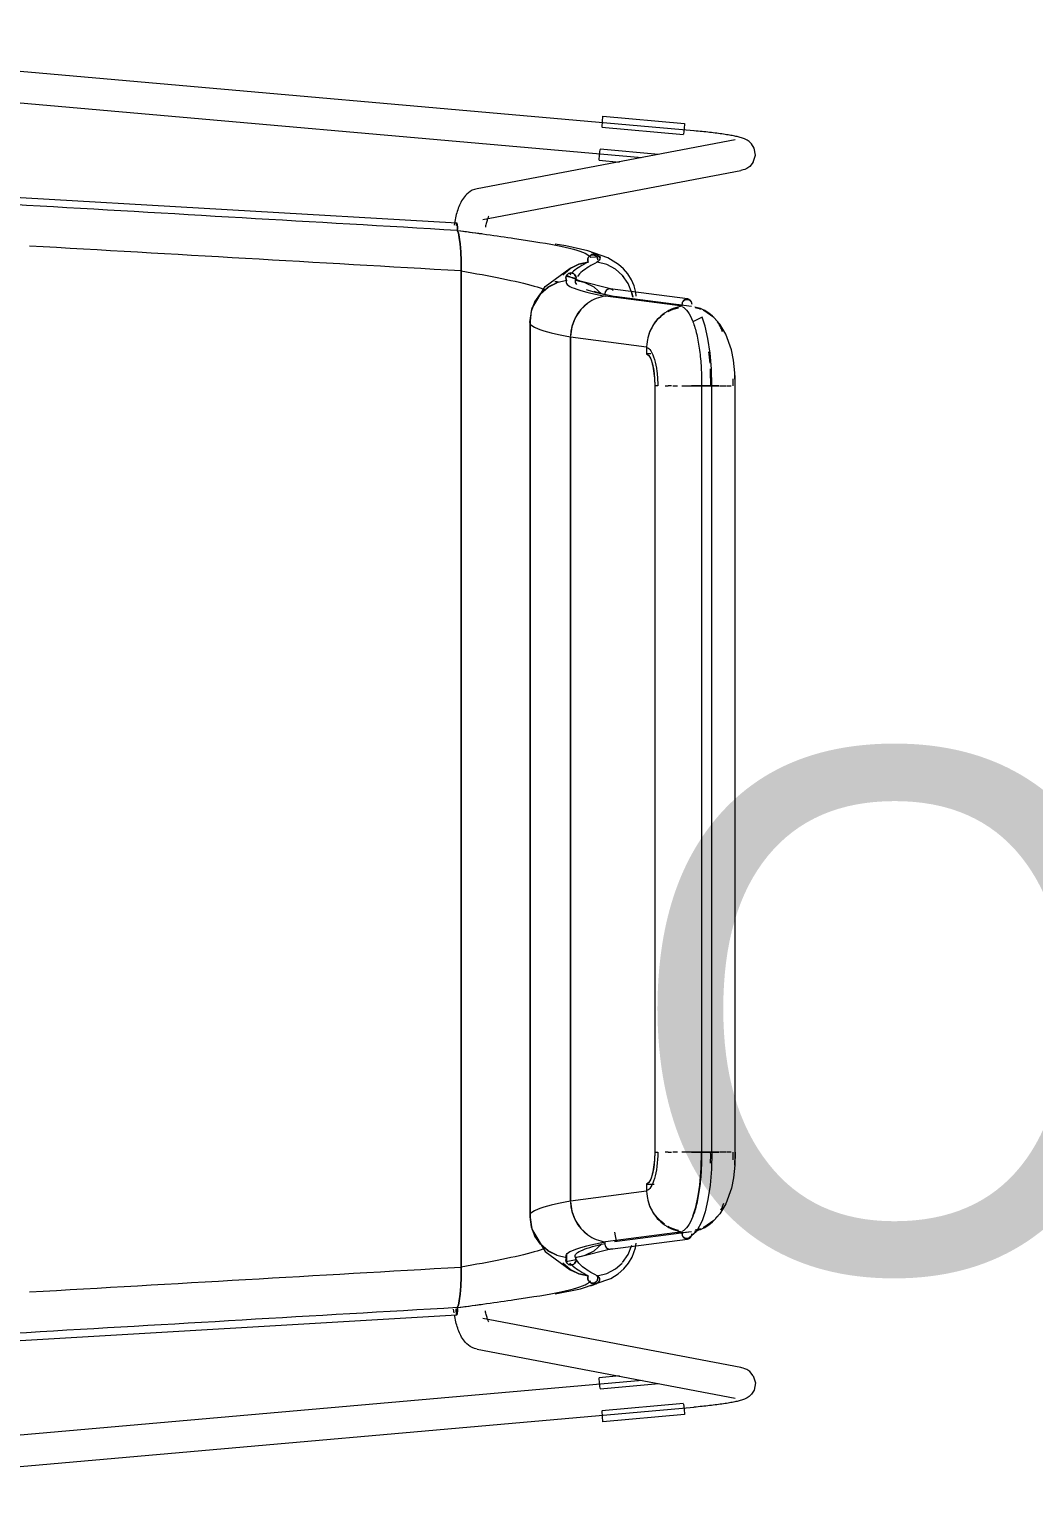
# Model space of a CAD drawing. Header units: millimetres. Extents: x 155927 to 317870, y -36033 to 97293.
# Drawn here: x 163371 to 163757, y 31252 to 31821 of the extents above; entities that cross this region are included whole.
import ezdxf

# ---------------------------------------------------------------- set-up
doc = ezdxf.new("R2010")
doc.units = ezdxf.units.MM
doc.header["$MEASUREMENT"] = 0
doc.layers.add('A-AREA-IDEN', color=7, linetype='CONTINUOUS', lineweight=9)
doc.layers.add('I-FURN', color=8, linetype='CONTINUOUS', lineweight=9)
doc.styles.add('Century Gothic', font='GOTHIC.TTF', dxfattribs={"height": 200})

msp = doc.modelspace()

# ---------------------------------------------------------------- linework, layer by layer
at = {"layer": 'I-FURN'}
for p, q in [((163626.54, 31782.5), (163183.22, 31821.44)), ((163182.17, 31809.49), (163606.51, 31772.21)), ((163591.16, 31783.96), (163591.34, 31786.03)), ((163591.34, 31786.03), (163591.52, 31788.07)), ((163591.52, 31788.07), (163622.93, 31785.31)), ((163622.93, 31785.31), (163622.75, 31783.27)), ((163642.39, 31779.02), (163543.1, 31760.2)), ((163591.15, 31783.84), (163622.56, 31781.08)), ((163622.75, 31783.27), (163622.57, 31781.2)), ((163626.7, 31782.48), (163626.54, 31782.5)), ((163627.45, 31782.41), (163626.7, 31782.48)), ((163628.2, 31782.34), (163627.45, 31782.41)), ((163628.95, 31782.27), (163628.2, 31782.34)), ((163629.69, 31782.2), (163628.95, 31782.27)), ((163630.43, 31782.12), (163629.69, 31782.2)), ((163631.16, 31782.04), (163630.43, 31782.12)), ((163631.89, 31781.96), (163631.16, 31782.04)), ((163632.61, 31781.88), (163631.89, 31781.96)), ((163633.32, 31781.8), (163632.61, 31781.88)), ((163634.01, 31781.71), (163633.32, 31781.8)), ((163634.7, 31781.63), (163634.01, 31781.71)), ((163635.38, 31781.54), (163634.7, 31781.63)), ((163636.04, 31781.45), (163635.38, 31781.54)), ((163636.69, 31781.37), (163636.04, 31781.45)), ((163637.32, 31781.28), (163636.69, 31781.37)), ((163637.94, 31781.19), (163637.32, 31781.28)), ((163638.55, 31781.09), (163637.94, 31781.19)), ((163639.13, 31781), (163638.55, 31781.09)), ((163639.7, 31780.91), (163639.13, 31781)), ((163640.25, 31780.82), (163639.7, 31780.91)), ((163640.79, 31780.72), (163640.25, 31780.82)), ((163641.3, 31780.63), (163640.79, 31780.72)), ((163641.8, 31780.53), (163641.3, 31780.63)), ((163642.27, 31780.44), (163641.8, 31780.53)), ((163642.73, 31780.34), (163642.27, 31780.44)), ((163643.18, 31780.24), (163642.73, 31780.34)), ((163643.6, 31780.14), (163643.18, 31780.24)), ((163644.02, 31780.04), (163643.6, 31780.14)), ((163644.42, 31779.93), (163644.02, 31780.04)), ((163644.81, 31779.82), (163644.42, 31779.93)), ((163645.21, 31779.69), (163644.81, 31779.82)), ((163645.61, 31779.55), (163645.21, 31779.69)), ((163646.04, 31779.38), (163645.61, 31779.55)), ((163646.52, 31779.17), (163646.04, 31779.38)), ((163647.08, 31778.86), (163646.52, 31779.17)), ((163647.78, 31778.38), (163647.08, 31778.86)), ((163590.03, 31771.16), (163590.21, 31773.2)), ((163590.21, 31773.2), (163590.39, 31775.27)), ((163612.89, 31773.42), (163590.41, 31775.39)), ((163648.69, 31777.53), (163647.78, 31778.38)), ((163649.73, 31775.87), (163648.69, 31777.53)), ((163649.38, 31770.36), (163650.21, 31773.11)), ((163650.21, 31773.11), (163649.73, 31775.87)), ((163545.33, 31748.41), (163644.62, 31767.23)), ((163590.03, 31771.16), (163597.93, 31770.47)), ((163645.04, 31767.31), (163644.62, 31767.23)), ((163645.55, 31767.45), (163645.04, 31767.31)), ((163646.17, 31767.66), (163645.55, 31767.45)), ((163646.97, 31768.04), (163646.17, 31767.66)), ((163648.06, 31768.79), (163646.97, 31768.04)), ((163649.38, 31770.36), (163648.06, 31768.79)), ((163203.34, 31766.3), (163535.25, 31747.01)), ((163537.41, 31756.03), (163537.08, 31755.49)), ((163537.77, 31756.57), (163537.41, 31756.03)), ((163538.17, 31757.1), (163537.77, 31756.57)), ((163538.62, 31757.63), (163538.17, 31757.1)), ((163539.14, 31758.15), (163538.62, 31757.63)), ((163539.73, 31758.66), (163539.14, 31758.15)), ((163540.42, 31759.14), (163539.73, 31758.66)), ((163541.21, 31759.58), (163540.42, 31759.14)), ((163542.11, 31759.94), (163541.21, 31759.58)), ((163543.1, 31760.2), (163542.11, 31759.94)), ((163535.06, 31750.25), (163534.9, 31749.6)), ((163535.23, 31750.88), (163535.06, 31750.25)), ((163535.41, 31751.49), (163535.23, 31750.88)), ((163535.61, 31752.1), (163535.41, 31751.49)), ((163535.81, 31752.69), (163535.61, 31752.1)), ((163536.03, 31753.27), (163535.81, 31752.69)), ((163536.27, 31753.84), (163536.03, 31753.27)), ((163536.52, 31754.4), (163536.27, 31753.84)), ((163536.79, 31754.95), (163536.52, 31754.4)), ((163537.08, 31755.49), (163536.79, 31754.95)), ((163534.34, 31746.91), (163534.22, 31746.2)), ((163534.47, 31747.6), (163534.34, 31746.91)), ((163534.6, 31748.28), (163534.47, 31747.6)), ((163534.74, 31748.95), (163534.6, 31748.28)), ((163534.9, 31749.6), (163534.74, 31748.95)), ((163535.07, 31746.1), (163535.1, 31746.48)), ((163535.1, 31746.47), (163535.07, 31746.09)), ((163535.1, 31746.48), (163535.15, 31746.77)), ((163535.15, 31746.76), (163535.1, 31746.47)), ((163535.25, 31747.01), (163535.2, 31746.95)), ((163535.2, 31746.95), (163535.25, 31747.01)), ((163535.35, 31746.75), (163535.4, 31746.45)), ((163535.4, 31746.44), (163535.35, 31746.74)), ((163535.4, 31746.45), (163535.43, 31746.06)), ((163535.43, 31746.06), (163535.4, 31746.44)), ((163535.45, 31745.6), (163535.43, 31746.06)), ((163535.43, 31746.06), (163535.45, 31745.61)), ((163535.46, 31744.62), (163535.44, 31744.14)), ((163535.44, 31744.14), (163535.46, 31744.61)), ((163535.45, 31745.61), (163535.46, 31745.11)), ((163535.46, 31745.11), (163535.45, 31745.6)), ((163535.46, 31744.61), (163535.46, 31745.11)), ((163535.46, 31745.11), (163535.46, 31744.62)), ((163546.35, 31745.86), (163546.26, 31745.37)), ((163546.46, 31746.33), (163546.35, 31745.86)), ((163546.56, 31746.78), (163546.46, 31746.33)), ((163546.67, 31747.2), (163546.56, 31746.78)), ((163546.77, 31747.59), (163546.67, 31747.2)), ((163546.88, 31747.96), (163546.77, 31747.59)), ((163546.99, 31748.3), (163546.88, 31747.96)), ((163547.09, 31748.6), (163546.99, 31748.3)), ((163547.2, 31748.87), (163547.09, 31748.6)), ((163547.29, 31749.1), (163547.2, 31748.87)), ((163547.38, 31749.29), (163547.29, 31749.1)), ((163547.45, 31749.45), (163547.38, 31749.29)), ((163547.5, 31749.53), (163547.45, 31749.45)), ((163547.54, 31749.61), (163547.5, 31749.53)), ((163547.56, 31749.63), (163547.54, 31749.61)), ((163535.44, 31744.14), (163535.84, 31743.24)), ((163535.84, 31743.24), (163535.44, 31744.14)), ((163535.84, 31743.24), (163536.2, 31741.5)), ((163536.2, 31741.49), (163535.84, 31743.24)), ((163536.2, 31741.5), (163536.51, 31739.03)), ((163536.52, 31739), (163536.2, 31741.49)), ((163536.52, 31739), (163536.75, 31735.94)), ((163536.76, 31735.9), (163536.52, 31739)), ((163577.23, 31738.17), (163573.16, 31738.9)), ((163536.75, 31735.9), (163536.91, 31732.42)), ((163536.91, 31732.36), (163536.76, 31735.9)), ((163585.75, 31736.28), (163577.23, 31738.17)), ((163585.67, 31732.92), (163585.76, 31733.41)), ((163585.76, 31733.41), (163585.67, 31732.92)), ((163585.7, 31732.42), (163585.67, 31732.92)), ((163585.67, 31732.92), (163585.7, 31732.42)), ((163593.38, 31733.6), (163585.75, 31736.28)), ((163585.76, 31733.41), (163585.97, 31733.86)), ((163585.97, 31733.86), (163585.76, 31733.41)), ((163585.97, 31733.86), (163586.28, 31734.24)), ((163586.28, 31734.24), (163585.97, 31733.86)), ((163586.28, 31734.24), (163586.69, 31734.53)), ((163586.69, 31734.53), (163586.28, 31734.24)), ((163586.69, 31734.53), (163587.15, 31734.71)), ((163587.15, 31734.71), (163586.69, 31734.53)), ((163590.58, 31733.97), (163586.73, 31733.78)), ((163587.15, 31734.71), (163587.63, 31734.77)), ((163587.63, 31734.77), (163587.15, 31734.71)), ((163587.63, 31734.77), (163588.12, 31734.69)), ((163588.12, 31734.7), (163587.63, 31734.77)), ((163588.57, 31734.5), (163588.12, 31734.7)), ((163588.12, 31734.69), (163588.57, 31734.5)), ((163588.57, 31734.5), (163588.96, 31734.2)), ((163588.97, 31734.2), (163588.57, 31734.5)), ((163588.96, 31734.2), (163589.27, 31733.81)), ((163589.27, 31733.81), (163588.97, 31734.2)), ((163589.27, 31733.81), (163589.47, 31733.36)), ((163589.47, 31733.36), (163589.27, 31733.81)), ((163589.47, 31733.36), (163589.54, 31732.86)), ((163589.54, 31732.87), (163589.47, 31733.36)), ((163590.26, 31732.8), (163590.58, 31733.97)), ((163597.49, 31731.1), (163593.38, 31733.6)), ((163536.91, 31732.36), (163536.97, 31728.67)), ((163536.97, 31728.59), (163536.91, 31732.36)), ((163536.97, 31345.19), (163536.97, 31728.59)), ((163536.97, 31728.59), (163536.97, 31345.19)), ((163569.3, 31722.59), (163578.84, 31729.57)), ((163578.91, 31729.52), (163576.07, 31727.12)), ((163576.07, 31727.12), (163578.91, 31729.51)), ((163577.86, 31727.23), (163577.54, 31726.85)), ((163577.55, 31726.84), (163577.86, 31727.23)), ((163577.86, 31727.23), (163578.26, 31727.52)), ((163578.26, 31727.52), (163577.86, 31727.23)), ((163578.26, 31727.52), (163578.72, 31727.71)), ((163578.72, 31727.71), (163578.26, 31727.52)), ((163578.72, 31727.71), (163579.21, 31727.78)), ((163579.21, 31727.78), (163578.72, 31727.71)), ((163578.84, 31729.57), (163580.58, 31730.46)), ((163578.91, 31729.51), (163582.24, 31731.16)), ((163582.23, 31731.16), (163578.91, 31729.52)), ((163579.21, 31727.78), (163579.7, 31727.71)), ((163579.7, 31727.71), (163579.21, 31727.78)), ((163579.7, 31727.71), (163580.16, 31727.52)), ((163580.16, 31727.52), (163579.7, 31727.71)), ((163580.16, 31727.52), (163580.57, 31727.23)), ((163580.57, 31727.23), (163580.16, 31727.52)), ((163580.57, 31727.23), (163580.88, 31726.84)), ((163580.88, 31726.85), (163580.57, 31727.23)), ((163585.85, 31731.95), (163582.23, 31731.16)), ((163582.24, 31731.16), (163585.85, 31731.95)), ((163585.85, 31731.95), (163585.7, 31732.42)), ((163585.7, 31732.42), (163585.85, 31731.95)), ((163589.5, 31732.37), (163589.33, 31731.9)), ((163589.34, 31731.9), (163589.5, 31732.37)), ((163592.97, 31730.99), (163589.34, 31731.9)), ((163596.29, 31729.25), (163592.97, 31730.99)), ((163599.11, 31726.77), (163596.29, 31729.25)), ((163599.45, 31729.36), (163597.49, 31731.1)), ((163601.14, 31727.39), (163599.45, 31729.36)), ((163602.51, 31725.19), (163601.14, 31727.39)), ((163564.18, 31713.94), (163569.3, 31722.59)), ((163567.48, 31719.78), (163570.36, 31722.29)), ((163570.35, 31722.29), (163567.48, 31719.78)), ((163573.75, 31724.04), (163570.35, 31722.29)), ((163570.36, 31722.29), (163573.74, 31724.04)), ((163577.46, 31724.94), (163573.75, 31724.04)), ((163577.34, 31726.4), (163577.26, 31725.91)), ((163577.26, 31725.9), (163577.34, 31726.39)), ((163577.26, 31725.91), (163577.3, 31725.41)), ((163577.3, 31725.41), (163577.26, 31725.9)), ((163577.46, 31724.94), (163577.3, 31725.41)), ((163577.3, 31725.41), (163577.46, 31724.94)), ((163577.54, 31726.85), (163577.34, 31726.4)), ((163577.34, 31726.39), (163577.55, 31726.84)), ((163581.25, 31725.62), (163577.36, 31726.45)), ((163582.81, 31724.58), (163577.49, 31726.75)), ((163581.08, 31726.4), (163580.88, 31726.85)), ((163580.88, 31726.84), (163581.08, 31726.39)), ((163581.13, 31725.41), (163580.96, 31724.94)), ((163580.97, 31724.94), (163581.13, 31725.41)), ((163584.68, 31724.04), (163580.97, 31724.94)), ((163581.17, 31725.91), (163581.08, 31726.4)), ((163581.08, 31726.39), (163581.16, 31725.9)), ((163581.13, 31725.41), (163581.17, 31725.91)), ((163581.16, 31725.9), (163581.13, 31725.41)), ((163594.43, 31721.61), (163582.81, 31724.58)), ((163588.08, 31722.29), (163584.68, 31724.04)), ((163590.95, 31719.78), (163588.08, 31722.29)), ((163593.65, 31721.57), (163593.21, 31721.38)), ((163594.12, 31721.64), (163593.65, 31721.57)), ((163594.59, 31721.58), (163594.12, 31721.64)), ((163624.13, 31717.77), (163594.35, 31721.63)), ((163595.03, 31721.39), (163594.59, 31721.58)), ((163599.11, 31726.77), (163599.41, 31726.43)), ((163601.29, 31723.69), (163599.11, 31726.77)), ((163602.69, 31720.17), (163601.29, 31723.69)), ((163603.54, 31722.82), (163602.51, 31725.19)), ((163604.2, 31720.31), (163603.54, 31722.82)), ((163565.31, 31716.65), (163563.94, 31713.08)), ((163563.95, 31713.08), (163565.31, 31716.64)), ((163564.11, 31713.78), (163565.48, 31716.96)), ((163565.31, 31716.64), (163567.48, 31719.78)), ((163567.48, 31719.78), (163565.31, 31716.65)), ((163585.68, 31716.17), (163582.94, 31713.68)), ((163588.04, 31720.78), (163590.48, 31720.03)), ((163590.48, 31720.03), (163596.77, 31718.65)), ((163592.33, 31720.26), (163592.25, 31719.76)), ((163592.25, 31719.76), (163592.29, 31719.27)), ((163592.52, 31720.71), (163592.33, 31720.26)), ((163622.14, 31714.95), (163592.44, 31718.8)), ((163592.82, 31721.09), (163592.52, 31720.71)), ((163593.21, 31721.38), (163592.82, 31721.09)), ((163595.41, 31721.09), (163595.03, 31721.39)), ((163625.68, 31714.93), (163595.99, 31718.78)), ((163602.68, 31720.17), (163603.05, 31718.43)), ((163603.05, 31718.43), (163602.69, 31720.17)), ((163604.35, 31718.89), (163604.2, 31720.31)), ((163563.32, 31708.75), (163564.11, 31713.78)), ((163563.47, 31709.29), (163563.95, 31713.08)), ((163563.94, 31713.08), (163563.47, 31709.29)), ((163580.86, 31710.57), (163579.54, 31707.02)), ((163582.94, 31713.68), (163580.86, 31710.57)), ((163622.15, 31715.39), (163619.72, 31715.7)), ((163629.71, 31710.75), (163626.17, 31708.99)), ((163630.87, 31707.29), (163629.71, 31710.75)), ((163630.32, 31713.29), (163630.12, 31713.39)), ((163634.21, 31710.61), (163630.32, 31713.29)), ((163636.51, 31708.14), (163634.21, 31710.61)), ((163563.32, 31708.75), (163563.32, 31403.95)), ((163563.47, 31364.5), (163563.47, 31709.29)), ((163563.47, 31709.29), (163563.47, 31364.5)), ((163579.54, 31707.02), (163579.07, 31703.48)), ((163631.97, 31702.6), (163630.87, 31707.29)), ((163638.9, 31704.26), (163636.51, 31708.14)), ((163579.07, 31703.25), (163608.34, 31699.39)), ((163579.07, 31370.54), (163579.07, 31703.25)), ((163579.07, 31703.25), (163579.07, 31370.54)), ((163608.34, 31699.39), (163608.28, 31696.67)), ((163632.82, 31696.98), (163631.97, 31702.6)), ((163641.03, 31698.21), (163638.9, 31704.26)), ((163609.94, 31696.67), (163608.28, 31696.67)), ((163608.28, 31696.67), (163609.14, 31696.03)), ((163609.14, 31696.03), (163609.93, 31694.68)), ((163609.93, 31694.68), (163610.6, 31692.7)), ((163633.3, 31690.86), (163632.82, 31696.98)), ((163641.82, 31694.17), (163641.03, 31698.21)), ((163642.32, 31689.35), (163641.82, 31694.17)), ((163610.6, 31692.7), (163611.11, 31690.21)), ((163611.11, 31690.21), (163611.43, 31687.36)), ((163633.4, 31684.32), (163633.3, 31690.86)), ((163642.43, 31684.32), (163642.32, 31689.35)), ((163611.43, 31687.36), (163611.53, 31684.32)), ((163611.53, 31684.32), (163611.53, 31389.47)), ((163611.59, 31389.47), (163611.59, 31684.32)), ((163615.45, 31684.32), (163616.61, 31684.32)), ((163617.95, 31684.32), (163616.6, 31684.32)), ((163618.43, 31684.32), (163620.27, 31684.32)), ((163621.9, 31684.32), (163625.46, 31684.32)), ((163629.46, 31684.32), (163625.65, 31684.32)), ((163625.65, 31684.32), (163629.46, 31684.32)), ((163629.43, 31684.32), (163629.43, 31389.47)), ((163629.55, 31684.32), (163633.4, 31684.32)), ((163629.77, 31684.32), (163629.55, 31684.32)), ((163630.1, 31684.32), (163629.77, 31684.32)), ((163630.52, 31684.32), (163630.1, 31684.32)), ((163630.99, 31684.32), (163630.52, 31684.32)), ((163631.49, 31684.32), (163630.99, 31684.32)), ((163631.98, 31684.32), (163631.49, 31684.32)), ((163632.44, 31684.32), (163631.98, 31684.32)), ((163632.83, 31684.32), (163632.44, 31684.32)), ((163633.13, 31684.32), (163632.83, 31684.32)), ((163633.33, 31684.32), (163633.13, 31684.32)), ((163636.18, 31684.32), (163633.15, 31684.32)), ((163633.15, 31684.32), (163636.17, 31684.32)), ((163633.4, 31684.32), (163633.33, 31684.32)), ((163633.4, 31389.47), (163633.4, 31684.32)), ((163636.34, 31684.32), (163638.91, 31684.32)), ((163639.19, 31684.32), (163640.94, 31684.32)), ((163642.13, 31684.32), (163642.42, 31684.32)), ((163642.43, 31684.32), (163642.26, 31684.32)), ((163642.43, 31389.47), (163642.43, 31684.32)), ((163563.32, 31403.95), (163563.32, 31365.04)), ((163611.43, 31386.43), (163611.11, 31383.58)), ((163611.53, 31389.47), (163611.43, 31386.43)), ((163616.61, 31389.47), (163615.45, 31389.47)), ((163616.6, 31389.47), (163617.95, 31389.47)), ((163620.27, 31389.47), (163618.43, 31389.47)), ((163625.46, 31389.47), (163621.9, 31389.47)), ((163625.65, 31389.47), (163629.46, 31389.47)), ((163629.46, 31389.47), (163625.65, 31389.47)), ((163629.36, 31383.24), (163629.43, 31389.47)), ((163633.4, 31389.47), (163629.44, 31389.47)), ((163629.44, 31389.47), (163629.55, 31389.47)), ((163629.55, 31389.47), (163629.77, 31389.47)), ((163629.77, 31389.47), (163630.1, 31389.47)), ((163630.1, 31389.47), (163630.52, 31389.47)), ((163630.52, 31389.47), (163630.99, 31389.47)), ((163630.99, 31389.47), (163631.49, 31389.47)), ((163631.49, 31389.47), (163631.98, 31389.47)), ((163631.98, 31389.47), (163632.44, 31389.47)), ((163632.44, 31389.47), (163632.83, 31389.47)), ((163632.83, 31389.47), (163633.13, 31389.47)), ((163633.13, 31389.47), (163633.33, 31389.47)), ((163633.15, 31389.47), (163636.18, 31389.47)), ((163636.17, 31389.47), (163633.15, 31389.47)), ((163633.4, 31389.47), (163633.3, 31382.93)), ((163633.33, 31389.47), (163633.4, 31389.47)), ((163638.91, 31389.47), (163636.34, 31389.47)), ((163640.94, 31389.47), (163639.19, 31389.47)), ((163642.42, 31389.47), (163642.13, 31389.47)), ((163642.26, 31389.47), (163642.43, 31389.47)), ((163642.43, 31389.47), (163642.32, 31384.44)), ((163610.6, 31381.09), (163609.93, 31379.1)), ((163611.11, 31383.58), (163610.6, 31381.09)), ((163628.82, 31376.68), (163629.36, 31383.24)), ((163633.3, 31382.93), (163632.82, 31376.8)), ((163642.32, 31384.44), (163641.82, 31379.62)), ((163608.34, 31374.4), (163579.07, 31370.54)), ((163609.14, 31377.75), (163608.28, 31377.11)), ((163608.28, 31377.11), (163611.28, 31377.11)), ((163608.28, 31377.11), (163608.34, 31374.4)), ((163609.93, 31379.1), (163609.14, 31377.75)), ((163628.23, 31372.67), (163628.82, 31376.68)), ((163632.82, 31376.8), (163631.97, 31371.18)), ((163641.03, 31375.58), (163638.9, 31369.53)), ((163641.82, 31379.62), (163641.03, 31375.58)), ((163579.07, 31370.31), (163579.54, 31366.77)), ((163627.26, 31368.23), (163628.23, 31372.67)), ((163631.97, 31371.18), (163630.87, 31366.49)), ((163638.9, 31369.53), (163636.51, 31365.65)), ((163563.32, 31365.04), (163564.11, 31360)), ((163563.95, 31360.71), (163563.47, 31364.5)), ((163563.47, 31364.5), (163563.94, 31360.71)), ((163579.54, 31366.77), (163580.86, 31363.22)), ((163580.86, 31363.22), (163582.94, 31360.11)), ((163626.17, 31364.8), (163627.26, 31368.23)), ((163629.71, 31363.04), (163627.53, 31358.92)), ((163630.87, 31366.49), (163629.71, 31363.04)), ((163634.21, 31363.17), (163630.32, 31360.5)), ((163636.51, 31365.65), (163634.21, 31363.17)), ((163563.94, 31360.71), (163565.31, 31357.14)), ((163565.31, 31357.14), (163563.95, 31360.71)), ((163564.11, 31360), (163565.48, 31356.83)), ((163564.18, 31359.85), (163569.3, 31351.2)), ((163582.94, 31360.11), (163585.68, 31357.62)), ((163622.14, 31358.83), (163592.44, 31354.99)), ((163595.99, 31355.01), (163625.68, 31358.86)), ((163596.77, 31355.13), (163596.08, 31358.62)), ((163624.49, 31358.7), (163619.72, 31358.08)), ((163627.53, 31358.92), (163624.62, 31356.37)), ((163630.32, 31360.5), (163630.12, 31360.4)), ((163567.48, 31354.01), (163565.31, 31357.14)), ((163565.31, 31357.14), (163567.48, 31354)), ((163570.36, 31351.5), (163567.48, 31354.01)), ((163567.48, 31354), (163570.35, 31351.5)), ((163594.43, 31352.17), (163582.81, 31349.21)), ((163588.08, 31351.5), (163590.95, 31354)), ((163592.29, 31354.52), (163592.25, 31354.02)), ((163592.25, 31354.02), (163592.33, 31353.53)), ((163592.33, 31353.53), (163592.52, 31353.08)), ((163592.52, 31353.08), (163592.82, 31352.7)), ((163592.82, 31352.7), (163593.21, 31352.4)), ((163593.21, 31352.4), (163593.65, 31352.21)), ((163593.65, 31352.21), (163594.12, 31352.15)), ((163594.12, 31352.15), (163594.59, 31352.21)), ((163594.35, 31352.16), (163624.13, 31356.01)), ((163594.59, 31352.21), (163595.03, 31352.4)), ((163601.29, 31350.1), (163602.69, 31353.61)), ((163602.73, 31349.02), (163604.02, 31352.62)), ((163604.02, 31352.62), (163604.25, 31354.4)), ((163569.3, 31351.2), (163578.84, 31344.21)), ((163570.35, 31351.5), (163573.75, 31349.74)), ((163573.74, 31349.75), (163570.36, 31351.5)), ((163573.75, 31349.74), (163577.46, 31348.85)), ((163578.91, 31344.27), (163576.07, 31346.67)), ((163576.07, 31346.67), (163578.91, 31344.26)), ((163577.26, 31347.88), (163577.3, 31348.38)), ((163577.3, 31348.38), (163577.26, 31347.88)), ((163577.34, 31347.39), (163577.26, 31347.88)), ((163577.26, 31347.88), (163577.34, 31347.39)), ((163577.3, 31348.38), (163577.46, 31348.85)), ((163577.46, 31348.85), (163577.3, 31348.38)), ((163577.55, 31346.94), (163577.34, 31347.39)), ((163577.34, 31347.39), (163577.54, 31346.94)), ((163577.36, 31347.34), (163581.25, 31348.17)), ((163577.44, 31349.92), (163577.49, 31347.04)), ((163577.54, 31346.94), (163577.86, 31346.56)), ((163577.86, 31346.56), (163577.55, 31346.94)), ((163578.26, 31346.27), (163577.86, 31346.56)), ((163577.86, 31346.56), (163578.26, 31346.26)), ((163578.72, 31346.08), (163578.26, 31346.27)), ((163578.26, 31346.26), (163578.72, 31346.07)), ((163579.21, 31346.01), (163578.72, 31346.08)), ((163578.72, 31346.07), (163579.21, 31346.01)), ((163579.7, 31346.08), (163579.21, 31346.01)), ((163579.21, 31346.01), (163579.7, 31346.07)), ((163580.16, 31346.27), (163579.7, 31346.08)), ((163579.7, 31346.07), (163580.16, 31346.26)), ((163580.57, 31346.56), (163580.16, 31346.27)), ((163580.16, 31346.26), (163580.57, 31346.56)), ((163580.88, 31346.94), (163580.57, 31346.56)), ((163580.57, 31346.56), (163580.88, 31346.94)), ((163581.08, 31347.39), (163580.88, 31346.94)), ((163580.88, 31346.94), (163581.08, 31347.39)), ((163582.81, 31349.21), (163580.95, 31348.88)), ((163580.96, 31348.85), (163581.13, 31348.38)), ((163580.97, 31348.85), (163584.68, 31349.74)), ((163581.13, 31348.38), (163580.97, 31348.85)), ((163581.16, 31347.88), (163581.08, 31347.39)), ((163581.08, 31347.39), (163581.17, 31347.88)), ((163581.13, 31348.38), (163581.16, 31347.88)), ((163581.17, 31347.88), (163581.13, 31348.38)), ((163584.68, 31349.74), (163588.08, 31351.5)), ((163596.29, 31344.53), (163598.89, 31346.77)), ((163599.11, 31347.02), (163601.29, 31350.1)), ((163599.61, 31344.58), (163601.39, 31346.75)), ((163601.39, 31346.75), (163602.73, 31349.02)), ((163536.91, 31341.36), (163536.75, 31337.89)), ((163536.76, 31337.89), (163536.91, 31341.42)), ((163536.91, 31341.42), (163536.97, 31345.19)), ((163536.97, 31345.11), (163536.91, 31341.42)), ((163578.84, 31344.21), (163580.58, 31343.33)), ((163582.24, 31342.63), (163578.91, 31344.27)), ((163578.91, 31344.26), (163582.23, 31342.62)), ((163582.23, 31342.62), (163585.85, 31341.84)), ((163585.85, 31341.84), (163582.24, 31342.63)), ((163582.83, 31336.79), (163594.54, 31340.78)), ((163585.67, 31340.87), (163585.7, 31341.37)), ((163585.7, 31341.37), (163585.67, 31340.87)), ((163585.76, 31340.38), (163585.67, 31340.87)), ((163585.67, 31340.87), (163585.76, 31340.37)), ((163585.7, 31341.37), (163585.85, 31341.84)), ((163585.85, 31341.84), (163585.7, 31341.37)), ((163585.97, 31339.93), (163585.76, 31340.38)), ((163585.76, 31340.37), (163585.97, 31339.92)), ((163589.47, 31340.43), (163589.27, 31339.97)), ((163589.27, 31339.97), (163589.47, 31340.43)), ((163589.33, 31341.89), (163589.5, 31341.42)), ((163589.34, 31341.89), (163592.97, 31342.79)), ((163589.5, 31341.42), (163589.34, 31341.89)), ((163589.54, 31340.92), (163589.47, 31340.43)), ((163589.47, 31340.43), (163589.54, 31340.92)), ((163589.5, 31341.42), (163589.54, 31340.92)), ((163589.54, 31340.92), (163589.5, 31341.42)), ((163592.97, 31342.79), (163596.29, 31344.53)), ((163594.54, 31340.78), (163597.37, 31342.59)), ((163597.37, 31342.59), (163599.61, 31344.58)), ((163536.2, 31332.29), (163536.52, 31334.79)), ((163536.51, 31334.75), (163536.2, 31332.29)), ((163536.52, 31334.79), (163536.76, 31337.89)), ((163536.75, 31337.84), (163536.52, 31334.78)), ((163573.16, 31334.88), (163582.83, 31336.79)), ((163586.28, 31339.55), (163585.97, 31339.93)), ((163585.97, 31339.92), (163586.28, 31339.55)), ((163586.69, 31339.26), (163586.28, 31339.55)), ((163586.28, 31339.55), (163586.69, 31339.26)), ((163587.15, 31339.08), (163586.69, 31339.26)), ((163586.69, 31339.26), (163587.15, 31339.07)), ((163587.63, 31339.02), (163587.15, 31339.08)), ((163587.15, 31339.07), (163587.63, 31339.01)), ((163588.12, 31339.09), (163587.63, 31339.02)), ((163587.63, 31339.01), (163588.12, 31339.09)), ((163588.57, 31339.29), (163588.12, 31339.09)), ((163588.12, 31339.09), (163588.57, 31339.28)), ((163588.96, 31339.59), (163588.57, 31339.29)), ((163588.57, 31339.28), (163588.97, 31339.58)), ((163589.27, 31339.97), (163588.96, 31339.59)), ((163588.97, 31339.58), (163589.27, 31339.97)), ((163534.12, 31328.3), (163534.02, 31329.03)), ((163535.04, 31329.14), (163535.03, 31328.64)), ((163535.03, 31328.63), (163535.04, 31329.13)), ((163535.84, 31330.55), (163535.44, 31329.64)), ((163535.44, 31329.64), (163535.84, 31330.55)), ((163535.46, 31329.17), (163535.44, 31329.64)), ((163535.44, 31329.64), (163535.46, 31329.17)), ((163535.46, 31328.68), (163535.46, 31329.17)), ((163535.46, 31329.17), (163535.46, 31328.67)), ((163535.84, 31330.55), (163536.2, 31332.29)), ((163536.2, 31332.28), (163535.84, 31330.55)), ((163203.34, 31307.49), (163535.25, 31326.78)), ((163534.22, 31327.59), (163534.12, 31328.3)), ((163534.47, 31326.19), (163534.34, 31326.88)), ((163534.6, 31325.51), (163534.47, 31326.19)), ((163534.74, 31324.84), (163534.6, 31325.51)), ((163534.9, 31324.18), (163534.74, 31324.84)), ((163535.06, 31323.54), (163534.9, 31324.18)), ((163535.03, 31328.64), (163535.04, 31328.15)), ((163535.04, 31328.14), (163535.03, 31328.63)), ((163535.04, 31328.15), (163535.07, 31327.7)), ((163535.07, 31327.69), (163535.04, 31328.14)), ((163535.23, 31322.91), (163535.06, 31323.54)), ((163535.07, 31327.7), (163535.1, 31327.32)), ((163535.1, 31327.31), (163535.07, 31327.69)), ((163535.1, 31327.32), (163535.15, 31327.03)), ((163535.15, 31327.02), (163535.1, 31327.31)), ((163535.15, 31327.03), (163535.2, 31326.84)), ((163535.2, 31326.84), (163535.15, 31327.02)), ((163535.2, 31326.84), (163535.25, 31326.78)), ((163535.25, 31326.78), (163535.2, 31326.84)), ((163535.25, 31326.78), (163535.3, 31326.85)), ((163535.3, 31326.85), (163535.25, 31326.78)), ((163535.3, 31326.85), (163535.35, 31327.04)), ((163535.35, 31327.04), (163535.3, 31326.85)), ((163535.35, 31327.04), (163535.4, 31327.34)), ((163535.4, 31327.34), (163535.35, 31327.04)), ((163535.4, 31327.34), (163535.43, 31327.73)), ((163535.43, 31327.73), (163535.4, 31327.34)), ((163535.43, 31327.73), (163535.45, 31328.18)), ((163535.45, 31328.18), (163535.43, 31327.73)), ((163535.45, 31328.18), (163535.46, 31328.68)), ((163535.46, 31328.67), (163535.45, 31328.18)), ((163644.62, 31306.56), (163545.33, 31325.38)), ((163546.35, 31327.92), (163546.26, 31328.42)), ((163546.46, 31327.45), (163546.35, 31327.92)), ((163546.56, 31327.01), (163546.46, 31327.45)), ((163546.67, 31326.59), (163546.56, 31327.01)), ((163546.77, 31326.19), (163546.67, 31326.59)), ((163546.88, 31325.83), (163546.77, 31326.19)), ((163546.99, 31325.49), (163546.88, 31325.83)), ((163547.09, 31325.19), (163546.99, 31325.49)), ((163547.2, 31324.92), (163547.09, 31325.19)), ((163547.29, 31324.69), (163547.2, 31324.92)), ((163547.38, 31324.49), (163547.29, 31324.69)), ((163547.45, 31324.34), (163547.38, 31324.49)), ((163547.5, 31324.25), (163547.45, 31324.34)), ((163547.54, 31324.18), (163547.5, 31324.25)), ((163547.56, 31324.16), (163547.54, 31324.18)), ((163535.41, 31322.29), (163535.23, 31322.91)), ((163535.61, 31321.69), (163535.41, 31322.29)), ((163535.81, 31321.1), (163535.61, 31321.69)), ((163536.03, 31320.52), (163535.81, 31321.1)), ((163536.27, 31319.95), (163536.03, 31320.52)), ((163536.52, 31319.38), (163536.27, 31319.95)), ((163536.79, 31318.83), (163536.52, 31319.38)), ((163537.08, 31318.3), (163536.79, 31318.83)), ((163537.41, 31317.76), (163537.08, 31318.3)), ((163537.77, 31317.22), (163537.41, 31317.76)), ((163538.17, 31316.69), (163537.77, 31317.22)), ((163538.62, 31316.16), (163538.17, 31316.69)), ((163539.14, 31315.64), (163538.62, 31316.16)), ((163539.73, 31315.13), (163539.14, 31315.64)), ((163540.42, 31314.64), (163539.73, 31315.13)), ((163541.21, 31314.21), (163540.42, 31314.64)), ((163542.11, 31313.84), (163541.21, 31314.21)), ((163543.1, 31313.59), (163542.11, 31313.84)), ((163543.1, 31313.59), (163642.39, 31294.77)), ((163645.04, 31306.47), (163644.62, 31306.56)), ((163645.55, 31306.34), (163645.04, 31306.47)), ((163646.17, 31306.12), (163645.55, 31306.34)), ((163646.97, 31305.75), (163646.17, 31306.12)), ((163606.67, 31301.59), (163182.17, 31264.3)), ((163597.93, 31303.32), (163590.03, 31302.63)), ((163590.21, 31300.58), (163590.03, 31302.63)), ((163590.39, 31298.52), (163590.21, 31300.58)), ((163648.06, 31305), (163646.97, 31305.75)), ((163649.38, 31303.42), (163648.06, 31305)), ((163649.38, 31303.42), (163650.21, 31300.67)), ((163650.21, 31300.67), (163649.73, 31297.91)), ((163590.41, 31298.4), (163613.01, 31300.38)), ((163647.08, 31294.93), (163646.52, 31294.62)), ((163647.78, 31295.4), (163647.08, 31294.93)), ((163648.69, 31296.26), (163647.78, 31295.4)), ((163649.73, 31297.91), (163648.69, 31296.26)), ((163183.22, 31252.34), (163626.54, 31291.29)), ((163622.56, 31292.71), (163591.15, 31289.95)), ((163591.34, 31287.76), (163591.16, 31289.83)), ((163622.57, 31292.57), (163622.57, 31292.58)), ((163622.58, 31292.49), (163622.75, 31290.52)), ((163622.75, 31290.52), (163622.93, 31288.48)), ((163626.7, 31291.31), (163626.54, 31291.29)), ((163627.45, 31291.37), (163626.7, 31291.31)), ((163628.2, 31291.44), (163627.45, 31291.37)), ((163628.95, 31291.52), (163628.2, 31291.44)), ((163629.69, 31291.59), (163628.95, 31291.52)), ((163630.43, 31291.67), (163629.69, 31291.59)), ((163631.16, 31291.74), (163630.43, 31291.67)), ((163631.89, 31291.82), (163631.16, 31291.74)), ((163632.61, 31291.91), (163631.89, 31291.82)), ((163633.32, 31291.99), (163632.61, 31291.91)), ((163634.01, 31292.07), (163633.32, 31291.99)), ((163634.7, 31292.16), (163634.01, 31292.07)), ((163635.38, 31292.24), (163634.7, 31292.16)), ((163636.04, 31292.33), (163635.38, 31292.24)), ((163636.69, 31292.42), (163636.04, 31292.33)), ((163637.32, 31292.51), (163636.69, 31292.42)), ((163637.94, 31292.6), (163637.32, 31292.51)), ((163638.55, 31292.69), (163637.94, 31292.6)), ((163639.13, 31292.78), (163638.55, 31292.69)), ((163639.7, 31292.88), (163639.13, 31292.78)), ((163640.25, 31292.97), (163639.7, 31292.88)), ((163640.79, 31293.06), (163640.25, 31292.97)), ((163641.3, 31293.16), (163640.79, 31293.06)), ((163641.8, 31293.25), (163641.3, 31293.16)), ((163642.27, 31293.35), (163641.8, 31293.25)), ((163642.73, 31293.45), (163642.27, 31293.35)), ((163643.18, 31293.54), (163642.73, 31293.45)), ((163643.6, 31293.64), (163643.18, 31293.54)), ((163644.02, 31293.75), (163643.6, 31293.64)), ((163644.42, 31293.86), (163644.02, 31293.75)), ((163644.81, 31293.97), (163644.42, 31293.86)), ((163645.21, 31294.1), (163644.81, 31293.97)), ((163645.61, 31294.24), (163645.21, 31294.1)), ((163646.04, 31294.41), (163645.61, 31294.24)), ((163646.52, 31294.62), (163646.04, 31294.41)), ((163591.52, 31285.72), (163591.34, 31287.76)), ((163622.93, 31288.48), (163591.52, 31285.72))]:
    msp.add_line(p, q, dxfattribs=at)
for centre, major_axis, ratio, start_param, end_param in [((163594.12, 31719.68), (0, -1.96), 0.955139, 2.379629, 4.923331), ((163594.13, 31703.12), (0, -15.78), 0.955139, 3.737469, 4.689168), ((163594.13, 31703.12), (0, -15.78), 0.955139, 3.495799, 3.737346), ((163594.13, 31703.12), (0, -15.78), 0.955139, 3.254129, 3.495629), ((163626.68, 31684.32), (15.75, 0), 0.000004, 2.669107, 2.851347), ((163638.16, 31684.32), (0, 12.4), 0.287441, 4.712389, 4.932602), ((163626.68, 31389.47), (15.75, 0), 0.000004, 3.431839, 3.614078), ((163638.16, 31389.47), (0, -12.4), 0.287441, 1.332781, 1.570796), ((163594.13, 31370.67), (0, -15.78), 0.955139, 4.735611, 5.68731), ((163594.13, 31370.67), (0, -15.78), 0.955139, 5.687432, 5.928979), ((163594.13, 31370.67), (0, -15.78), 0.955139, 5.929149, 6.170649), ((163594.12, 31354.11), (0, -1.96), 0.955139, 4.501447, 6.790779)]:
    msp.add_ellipse(centre, major_axis=major_axis, ratio=ratio, start_param=start_param, end_param=end_param, dxfattribs=at)
for points in [[(163535.44, 31744.14), (163480.2, 31747.36), (163369.61, 31753.8), (163258.84, 31760.24), (163203.44, 31763.46)], [(163535.45, 31744.13), (163538.57, 31743.73), (163541.73, 31743.34), (163544.85, 31742.94)], [(163370.73, 31738.26), (163426.19, 31735.06), (163481.61, 31731.87), (163536.97, 31728.67)], [(163572.99, 31724.54), (163573.47, 31724.49), (163573.93, 31724.43), (163574.4, 31724.38)], [(163577.46, 31724.94), (163576.91, 31723.91), (163578.88, 31721.87), (163586.94, 31719.82), (163592.44, 31718.8)], [(163580.96, 31724.94), (163580.67, 31724.39), (163580.82, 31723.85), (163581.39, 31723.3)], [(163585.12, 31721.4), (163587.01, 31720.74), (163589.82, 31720.08), (163592.86, 31719.42)], [(163622.14, 31714.95), (163620.9, 31714.81), (163618.53, 31714.22), (163615.19, 31712.46), (163612.35, 31709.93), (163610.16, 31706.79), (163608.74, 31703.18), (163608.38, 31700.68), (163608.34, 31699.39)], [(163616.64, 31712.97), (163617.9, 31713.67), (163619.26, 31714.07), (163620.64, 31714.41)], [(163622.14, 31714.75), (163622.86, 31714.4), (163624.27, 31713.09), (163625.53, 31710.62), (163626.1, 31709.16)], [(163627.02, 31714.49), (163627.7, 31714.33), (163628.38, 31714.12), (163629.03, 31713.87)], [(163563.47, 31709.29), (163563.37, 31709.11), (163563.32, 31708.93), (163563.32, 31708.75)], [(163608.36, 31699.14), (163608.91, 31699.01), (163610.01, 31698.07), (163611.41, 31694.75), (163612.37, 31689.95), (163612.63, 31686.21), (163612.66, 31684.32)], [(163632.19, 31697.47), (163632.37, 31696.06), (163632.53, 31694.61), (163632.64, 31693.13)], [(163611.58, 31685.16), (163611.53, 31687.94), (163611.17, 31690.48), (163610.65, 31692.7)], [(163632.76, 31690.92), (163632.87, 31688.74), (163632.9, 31686.54), (163632.86, 31684.32)], [(163642.16, 31688.92), (163642.28, 31687.45), (163642.35, 31685.9), (163642.34, 31684.32)], [(163612.66, 31389.47), (163612.6, 31385.68), (163611.64, 31378.28), (163609.47, 31374.9), (163608.36, 31374.65)], [(163610.65, 31381.09), (163611.19, 31383.14), (163611.48, 31385.86), (163611.57, 31388.63)], [(163629.46, 31389.47), (163629.51, 31387.12), (163629.43, 31382.47), (163628.8, 31375.61), (163627.69, 31369.47), (163626.17, 31364.4), (163624.27, 31360.7), (163622.86, 31359.39), (163622.14, 31359.04)], [(163632.86, 31389.47), (163632.89, 31388.04), (163632.88, 31386.62), (163632.85, 31385.2)], [(163642.34, 31389.47), (163642.35, 31387.75), (163642.28, 31386.08), (163642.12, 31384.5)], [(163608.34, 31374.4), (163608.38, 31373.1), (163608.74, 31370.6), (163610.16, 31367), (163612.35, 31363.86), (163615.19, 31361.33), (163618.53, 31359.56), (163620.9, 31358.98), (163622.14, 31358.83)], [(163636.95, 31367.08), (163637.38, 31367.97), (163637.79, 31368.89), (163638.02, 31369.86)], [(163563.32, 31365.04), (163563.32, 31364.86), (163563.37, 31364.68), (163563.47, 31364.5)], [(163620.63, 31359.29), (163619.24, 31359.61), (163617.88, 31360.11), (163616.62, 31360.8)], [(163621.96, 31358.07), (163621.95, 31358.24), (163621.95, 31358.41), (163621.99, 31358.57)], [(163629.02, 31359.92), (163628.4, 31359.68), (163627.75, 31359.52), (163627.09, 31359.38)], [(163577.46, 31348.85), (163576.91, 31349.87), (163578.88, 31351.92), (163586.94, 31353.97), (163592.44, 31354.99)], [(163536.97, 31345.11), (163481.61, 31341.92), (163426.19, 31338.72), (163370.73, 31335.53)], [(163535.44, 31329.64), (163480.2, 31326.42), (163369.61, 31319.98), (163258.84, 31313.54), (163203.44, 31310.32)], [(163535.45, 31329.66), (163538.51, 31330.05), (163541.6, 31330.43), (163544.65, 31330.82)]]:
    msp.add_open_spline(points, degree=3, dxfattribs=at)
for points, knots in [([(163535.44, 31744.14), (163542.99, 31743.13), (163558.2, 31741.09), (163576.64, 31738.04), (163584.94, 31735.61), (163586.54, 31734.18), (163586.73, 31733.78)], [0, 0, 0, 0, 0.25, 0.5, 0.75, 0.8499411, 0.8499411, 0.8499411, 0.8499411]), ([(163587.13, 31735.67), (163587.76, 31735.43), (163590.66, 31734.18), (163590.89, 31732.92), (163589.34, 31731.9)], [0.6929173, 0.6929173, 0.6929173, 0.6929173, 0.75, 1, 1, 1, 1]), ([(163536.97, 31728.59), (163542.35, 31727.62), (163553.14, 31725.67), (163563.85, 31723.24), (163568.09, 31721.78), (163569.24, 31721.29)], [0, 0, 0, 0, 0.25, 0.5, 0.625, 0.625, 0.625, 0.625]), ([(163585.85, 31731.95), (163583.44, 31730.78), (163580.78, 31729.15), (163579.11, 31727.52), (163578.72, 31727.07)], [0, 0, 0, 0, 0.5, 0.6963068, 0.6963068, 0.6963068, 0.6963068]), ([(163589.33, 31731.9), (163586.93, 31730.74), (163583.93, 31728.9), (163582.19, 31727.07), (163581.72, 31726.4)], [0, 0, 0, 0, 0.5, 0.7899037, 0.7899037, 0.7899037, 0.7899037]), ([(163625.73, 31715.81), (163625.73, 31715.95), (163625.72, 31716.17), (163625.65, 31716.46), (163625.55, 31716.73), (163625.37, 31717.05), (163625.08, 31717.37), (163624.72, 31717.6), (163624.37, 31717.74), (163624.06, 31717.78), (163623.79, 31717.79), (163623.52, 31717.75), (163623.27, 31717.68), (163623.02, 31717.57), (163622.71, 31717.38), (163622.38, 31717.05), (163622.15, 31716.66), (163622.03, 31716.3), (163621.98, 31716.04), (163621.96, 31715.88), (163621.96, 31715.81)], [0.1111111, 0.1111111, 0.1111111, 0.1111111, 0.1666667, 0.1944444, 0.2222222, 0.2777778, 0.3333333, 0.3888889, 0.4444444, 0.4791667, 0.5138889, 0.5486111, 0.5833333, 0.6180556, 0.6527778, 0.7222222, 0.7916667, 0.8263889, 0.8611111, 0.8888889, 0.8888889, 0.8888889, 0.8888889]), ([(163622.05, 31716.2), (163622.09, 31716.32), (163622.19, 31716.55), (163622.47, 31716.97), (163623.01, 31717.42), (163623.89, 31717.68), (163624.67, 31717.45), (163625.18, 31717.05), (163625.48, 31716.67), (163625.67, 31716.21), (163625.7, 31715.88), (163625.71, 31715.71)], [-0.8125, -0.8125, -0.8125, -0.8125, -0.765625, -0.71875, -0.625, -0.5, -0.375, -0.3125, -0.25, -0.1875, -0.125, -0.125, -0.125, -0.125]), ([(163608.9, 31702.92), (163609.22, 31704.16), (163610.65, 31707.68), (163613.11, 31710.98), (163615.27, 31712.12)], [-0.8333333, -0.8333333, -0.8333333, -0.8333333, -0.6666667, -0.3333333, -0.3333333, -0.3333333, -0.3333333]), ([(163634.94, 31709.82), (163634.15, 31710.77), (163632.34, 31712.44), (163629.52, 31714.04), (163627.61, 31714.51), (163626.87, 31714.67)], [0.5, 0.5, 0.5, 0.5, 0.6666667, 0.8333333, 0.9365189, 0.9365189, 0.9365189, 0.9365189]), ([(163563.32, 31708.75), (163563.32, 31707.92), (163565.7, 31706.09), (163573.34, 31704.26), (163579.07, 31703.25)], [0.0892847, 0.0892847, 0.0892847, 0.0892847, 0.5, 1, 1, 1, 1]), ([(163626.17, 31708.99), (163626.71, 31707.57), (163627.71, 31704.24), (163628.8, 31698.17), (163629.43, 31691.32), (163629.51, 31686.67), (163629.46, 31684.32)], [0.3397465, 0.3397465, 0.3397465, 0.3397465, 0.5, 0.6666667, 0.8333333, 0.9999948, 0.9999948, 0.9999948, 0.9999948]), ([(163637.59, 31705.19), (163637.41, 31705.7), (163636.84, 31707.05), (163636.1, 31708.31), (163635.57, 31709.03)], [0.260519, 0.260519, 0.260519, 0.260519, 0.3333333, 0.4544474, 0.4544474, 0.4544474, 0.4544474]), ([(163579.07, 31370.54), (163573.34, 31369.53), (163565.7, 31367.7), (163563.32, 31365.87), (163563.32, 31365.04)], [0, 0, 0, 0, 0.5, 0.9107154, 0.9107154, 0.9107154, 0.9107154]), ([(163615.27, 31361.67), (163613.21, 31363.1), (163610.7, 31366.05), (163609.14, 31369.62), (163608.89, 31370.86)], [-0.6666667, -0.6666667, -0.6666667, -0.6666667, -0.3333333, -0.1666667, -0.1666667, -0.1666667, -0.1666667]), ([(163626.8, 31359.05), (163627.57, 31359.21), (163629.47, 31359.77), (163632.33, 31361.33), (163634.52, 31363.34), (163635.53, 31364.72), (163635.79, 31365.12)], [0.0592823, 0.0592823, 0.0592823, 0.0592823, 0.1666667, 0.3333333, 0.5, 0.565028, 0.565028, 0.565028, 0.565028]), ([(163622.14, 31358.83), (163622.08, 31358.69), (163622.01, 31358.48), (163621.97, 31358.19), (163621.96, 31357.91), (163622, 31357.61), (163622.08, 31357.32), (163622.19, 31357.06), (163622.39, 31356.74), (163622.69, 31356.42), (163623.06, 31356.19), (163623.42, 31356.05), (163623.73, 31356), (163624.01, 31356), (163624.27, 31356.03), (163624.52, 31356.1), (163624.76, 31356.22), (163625.06, 31356.41), (163625.37, 31356.73), (163625.59, 31357.13), (163625.69, 31357.48), (163625.73, 31357.75), (163625.73, 31357.91), (163625.73, 31357.98)], [0, 0, 0, 0, 0.0555556, 0.0833333, 0.1111111, 0.1666667, 0.1944444, 0.2222222, 0.2777778, 0.3333333, 0.3888889, 0.4444444, 0.4791667, 0.5138889, 0.5486111, 0.5833333, 0.6180556, 0.6527778, 0.7222222, 0.7916667, 0.8263889, 0.8611111, 0.8888889, 0.8888889, 0.8888889, 0.8888889]), ([(163625.71, 31358.07), (163625.71, 31357.91), (163625.67, 31357.62), (163625.53, 31357.23), (163625.27, 31356.82), (163624.75, 31356.36), (163623.89, 31356.11), (163623.09, 31356.34), (163622.56, 31356.74), (163622.25, 31357.12), (163622.1, 31357.43), (163622.05, 31357.58)], [-0.875, -0.875, -0.875, -0.875, -0.8125, -0.765625, -0.71875, -0.625, -0.5, -0.375, -0.3125, -0.25, -0.1875, -0.1875, -0.1875, -0.1875]), ([(163569.24, 31352.49), (163568.09, 31352.01), (163563.85, 31350.55), (163553.14, 31348.11), (163542.35, 31346.17), (163536.97, 31345.19)], [0.375, 0.375, 0.375, 0.375, 0.5, 0.75, 1, 1, 1, 1]), ([(163580.96, 31348.85), (163580.42, 31349.87), (163582.15, 31351.69), (163588.64, 31353.51), (163592.35, 31354.3)], [0, 0, 0, 0, 0.5, 0.8877852, 0.8877852, 0.8877852, 0.8877852]), ([(163585.85, 31341.84), (163583.44, 31343.01), (163580.79, 31344.63), (163579.12, 31346.25), (163578.73, 31346.71)], [0, 0, 0, 0, 0.5, 0.6940754, 0.6940754, 0.6940754, 0.6940754]), ([(163589.33, 31341.89), (163586.93, 31343.05), (163583.5, 31345.14), (163581.72, 31347.24), (163581.25, 31348.17)], [0, 0, 0, 0, 0.5, 0.9025379, 0.9025379, 0.9025379, 0.9025379]), ([(163586.91, 31338.04), (163587.64, 31338.3), (163590.66, 31339.58), (163590.89, 31340.87), (163589.34, 31341.89)], [0.6866019, 0.6866019, 0.6866019, 0.6866019, 0.75, 1, 1, 1, 1]), ([(163535.44, 31329.64), (163542.99, 31330.66), (163558.2, 31332.69), (163576.64, 31335.74), (163584.94, 31338.18), (163586.54, 31339.6), (163586.73, 31340.01)], [0, 0, 0, 0, 0.25, 0.5, 0.75, 0.8499412, 0.8499412, 0.8499412, 0.8499412])]:
    msp.add_open_spline(points, degree=3, knots=knots, dxfattribs=at)

# ---------------------------------------------------------------- texts
at = {"layer": 'A-AREA-IDEN', "style": 'Century Gothic'}
msp.add_text('Office', height=200, dxfattribs=at).set_placement((163599.85, 31343.7))

doc.saveas('drawing.dxf')
